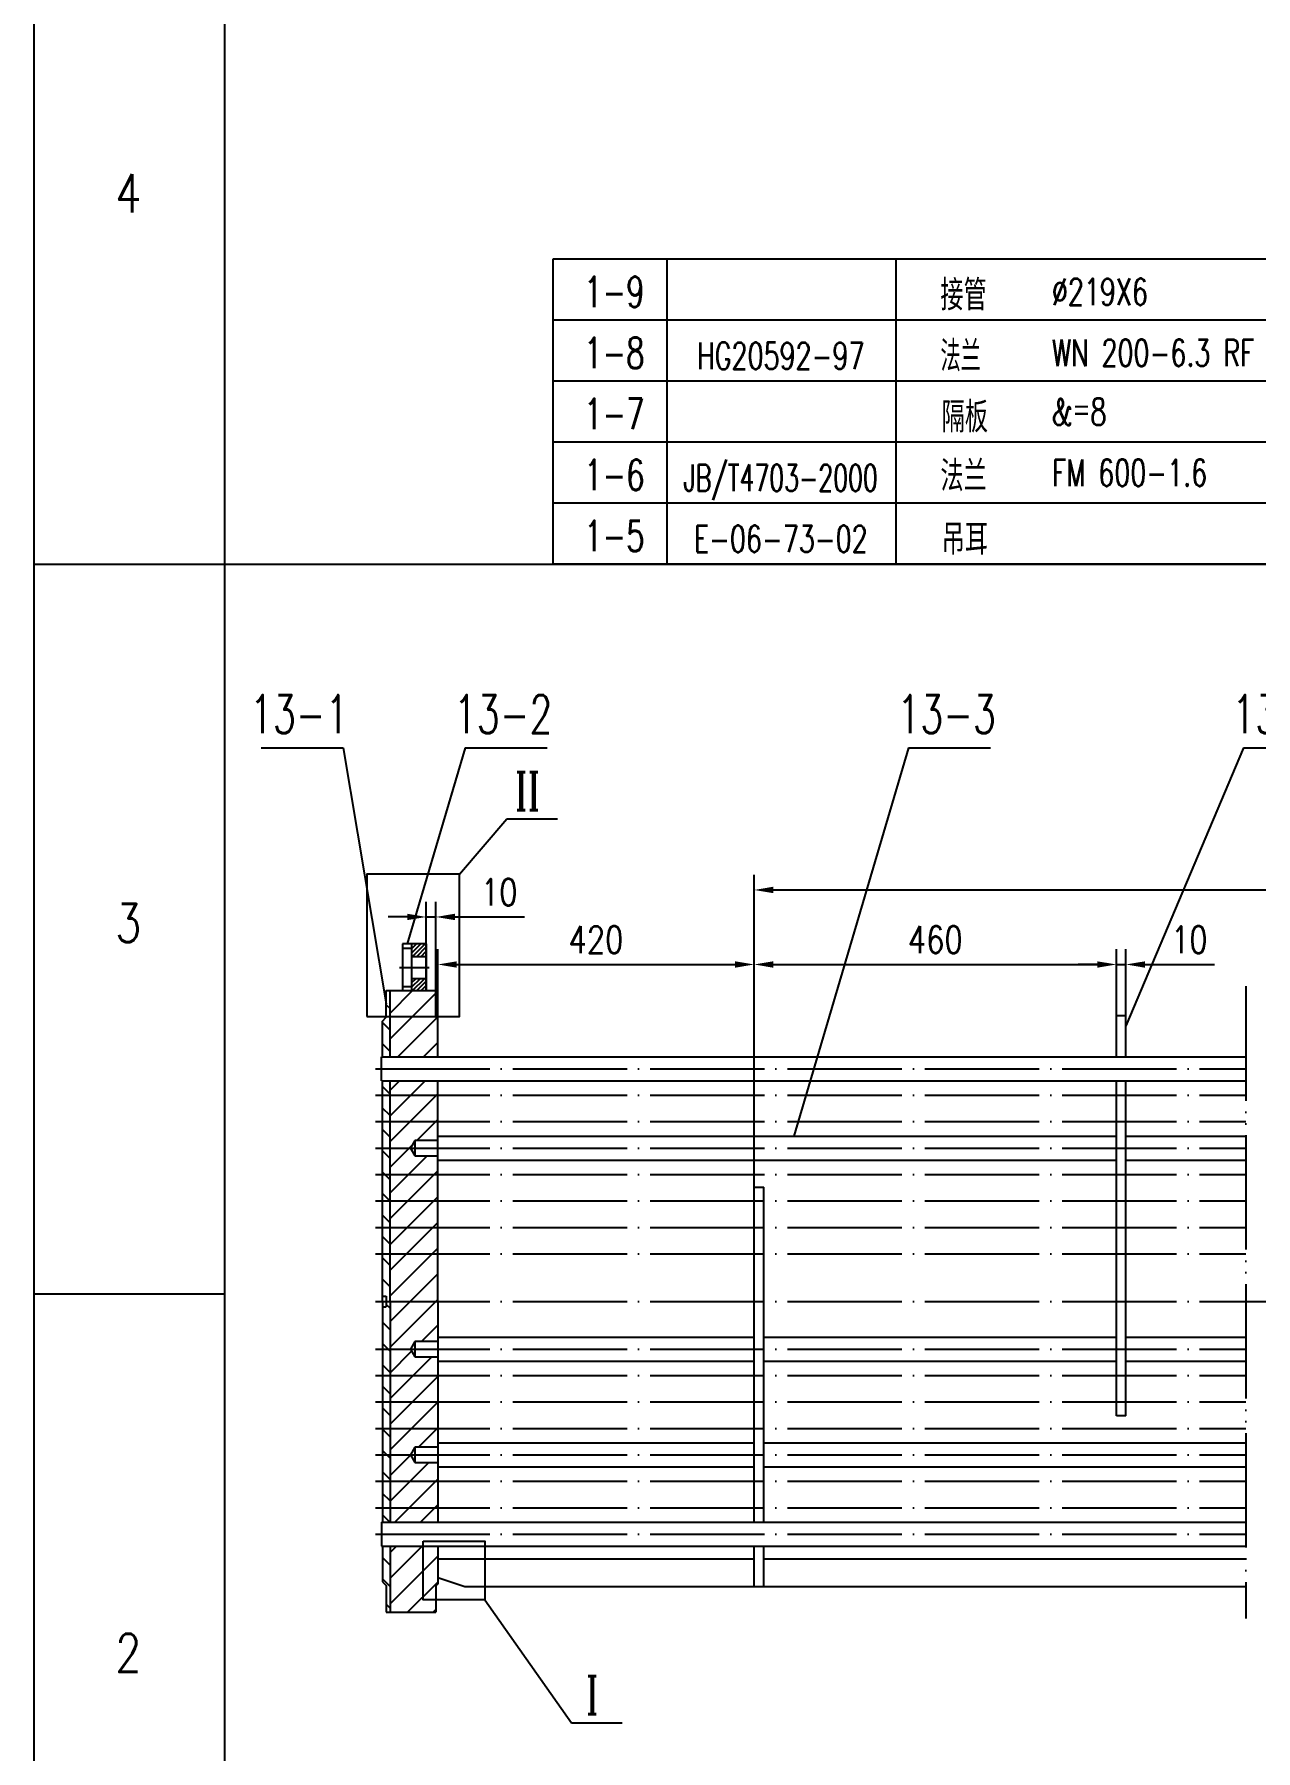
# Model space of a CAD drawing. Header units: millimetres. Extents: x 7948 to 14676, y -8556 to -3804.
# Drawn here: x 7948 to 9230, y -7425 to -5625 of the extents above; entities that cross this region are included whole.
import ezdxf
from ezdxf.enums import TextEntityAlignment as Align

# ---------------------------------------------------------------- set-up
doc = ezdxf.new("R2010")
doc.units = ezdxf.units.MM
doc.header["$LTSCALE"] = 80
for name, pattern in [('DASHDOT-L', [90, 80, -5, 0, -5]), ('DASHDOT-M', [36, 30, -3, 0, -3]), ('DIVIDE-M', [39, 30, -3, 0, -3, 0, -3])]:
    doc.linetypes.add(name, pattern=pattern)
for name, color, linetype in [('5剖面线层', 2, 'Continuous'), ('CDR_DWG1', 4, 'Continuous'), ('CDR_DWG2', 2, 'Continuous'), ('CDR_DWG3', 1, 'DASHDOT-M'), ('CDR_DWG4', 3, 'DIVIDE-M'), ('CDR_TEXT', 7, 'Continuous'), ('尺寸线', 7, 'Continuous'), ('尺寸线层', 7, 'Continuous'), ('标注线', 7, 'Continuous')]:
    doc.layers.add(name, color=color, linetype=linetype)
doc.styles.add('HZ', font='ROMANS.shx', dxfattribs={"width": 0.7, "height": 3, "bigfont": 'HZ.shx'})
doc.styles.add('ROMANC', font='romanc', dxfattribs={"bigfont": 'hz'})
doc.styles.add('TH_GBDIM', font='romans.shx', dxfattribs={"width": 0.8, "bigfont": 'gbcbig.shx'})
doc.dimstyles.new('TH_GBDIM', dxfattribs={"dimscale": 8, "dimtxt": 3.5, "dimasz": 2.5, "dimexe": 2, "dimexo": 0, "dimgap": 1.5, "dimtad": 1, "dimdec": 0, "dimzin": 0, "dimdsep": 46, "dimtxsty": 'TH_GBDIM', "dimcen": 2.5, "dimclrd": 256, "dimclre": 256, "dimclrt": 256, "dimadec": 0, "dimazin": 0, "dimtfac": 0.714286, "dimtdec": 0, "dimtmove": 0, "dimatfit": 3, "dimfxl": 0, "dimtzin": 0, "dimlwd": -1, "dimlwe": -1, "dimarcsym": 0})

# ---------------------------------------------------------------- blocks, each defined once
blk = doc.blocks.new('A$C1B375470')
for q in [(0, 10692), (0, 5346), (0, 5346), (0, 5346)]:
    blk.add_line((0, 0), q)
at = {"layer": 'CDR_DWG1', "color": 4}
blk.add_line((450, 180), (450, 10512), dxfattribs=at)
at = {"layer": 'CDR_DWG4', "linetype": 'Continuous'}
for p, q in [((0, 5346), (450, 5346)), ((0, 3624), (450, 3624))]:
    blk.add_line(p, q, dxfattribs=at)
at = {"layer": 'CDR_TEXT', "style": 'HZ', "width": 0.8}
for s, p in [('4', (222, 6176.2)), ('3', (222, 4454.2)), ('2', (222, 2732.2))]:
    blk.add_text(s, height=90, dxfattribs=at).set_placement(p, align=Align.CENTER)
blk = doc.blocks.new('A$C092B31A8')
at = {"layer": '尺寸线层', "xscale": 0.05555555555555555, "yscale": 0.05555555555555555, "zscale": 0.05555555555555555}
blk.add_blockref('A$C1B375470', (0, 0), dxfattribs=at)
blk = doc.blocks.new('*D274')
at = {"layer": 'Defpoints', "color": 0, "ltscale": 0.001}
for p in [(8703.7, -6600.1), (8371.7, -6669), (8703.7, -6833.5)]:
    blk.add_point(p, dxfattribs=at)
at = {"layer": '尺寸线', "ltscale": 0.001}
for p, q in [((8371.7, -6669), (8371.7, -6584.1)), ((8703.7, -6833.5), (8703.7, -6584.1)), ((8391.7, -6600.1), (8683.7, -6600.1))]:
    blk.add_line(p, q, dxfattribs=at)
for points in [[(8391.7, -6596.8), (8391.7, -6603.5), (8371.7, -6600.1)], [(8683.7, -6596.8), (8683.7, -6603.5), (8703.7, -6600.1)]]:
    blk.add_solid(points, dxfattribs=at)
at = {"layer": '尺寸线', "ltscale": 0.001, "insert": (8537.7, -6574.1), "char_height": 28, "attachment_point": 5, "style": 'TH_GBDIM'}
blk.add_mtext('420{}{}', dxfattribs=at)
blk = doc.blocks.new('*D276')
at = {"layer": 'Defpoints', "color": 0, "ltscale": 0.001}
for p in [(9083.7, -6600.1), (8703.7, -6625.1), (9083.7, -6653.5)]:
    blk.add_point(p, dxfattribs=at)
at = {"layer": '尺寸线', "ltscale": 0.001}
for p, q in [((8703.7, -6625.1), (8703.7, -6584.1)), ((9083.7, -6653.5), (9083.7, -6584.1)), ((8723.7, -6600.1), (9063.7, -6600.1))]:
    blk.add_line(p, q, dxfattribs=at)
for points in [[(8723.7, -6596.8), (8723.7, -6603.5), (8703.7, -6600.1)], [(9063.7, -6596.8), (9063.7, -6603.5), (9083.7, -6600.1)]]:
    blk.add_solid(points, dxfattribs=at)
at = {"layer": '尺寸线', "ltscale": 0.001, "insert": (8893.7, -6574.1), "char_height": 28, "attachment_point": 5, "style": 'TH_GBDIM'}
blk.add_mtext('460{}{}', dxfattribs=at)
blk = doc.blocks.new('*D277')
at = {"layer": 'Defpoints', "color": 0, "ltscale": 0.001}
for p in [(10033.7, -6522), (8703.7, -6833.5), (10033.7, -6833.5)]:
    blk.add_point(p, dxfattribs=at)
at = {"layer": '尺寸线', "ltscale": 0.001}
for p, q in [((8703.7, -6833.5), (8703.7, -6506)), ((10033.7, -6833.5), (10033.7, -6506)), ((8723.7, -6522), (10013.7, -6522))]:
    blk.add_line(p, q, dxfattribs=at)
for points in [[(8723.7, -6518.6), (8723.7, -6525.3), (8703.7, -6522)], [(10013.7, -6518.6), (10013.7, -6525.3), (10033.7, -6522)]]:
    blk.add_solid(points, dxfattribs=at)
at = {"layer": '尺寸线', "ltscale": 0.001, "insert": (9368.7, -6491.3), "char_height": 28, "attachment_point": 5, "style": 'TH_GBDIM'}
blk.add_mtext('(7X460=)3220{}{}', dxfattribs=at)
blk = doc.blocks.new('*D278')
at = {"layer": 'Defpoints', "color": 0, "ltscale": 0.001}
for p in [(9093.7, -6600.1), (9083.7, -6653.5), (9093.7, -6653.5)]:
    blk.add_point(p, dxfattribs=at)
at = {"layer": '尺寸线', "ltscale": 0.001}
for p, q in [((9083.7, -6653.5), (9083.7, -6584.1)), ((9093.7, -6653.5), (9093.7, -6584.1)), ((9063.7, -6600.1), (9043.7, -6600.1)), ((9083.7, -6600.1), (9093.7, -6600.1)), ((9113.7, -6600.1), (9186.7, -6600.1))]:
    blk.add_line(p, q, dxfattribs=at)
for points in [[(9063.7, -6596.8), (9063.7, -6603.5), (9083.7, -6600.1)], [(9113.7, -6596.8), (9113.7, -6603.5), (9093.7, -6600.1)]]:
    blk.add_solid(points, dxfattribs=at)
at = {"layer": '尺寸线', "ltscale": 0.001, "insert": (9160.2, -6574.1), "char_height": 28, "attachment_point": 5, "style": 'TH_GBDIM'}
blk.add_mtext('10', dxfattribs=at)
blk = doc.blocks.new('*D407')
at = {"layer": 'CDR_DWG2', "ltscale": 0.001}
for p, q in [((8339.7, -6550.3), (8319.7, -6550.3)), ((8359.7, -6627.5), (8359.7, -6534.3)), ((8359.7, -6550.3), (8369.7, -6550.3)), ((8369.7, -6627.5), (8369.7, -6534.3)), ((8389.7, -6550.3), (8462.7, -6550.3))]:
    blk.add_line(p, q, dxfattribs=at)
for points in [[(8339.7, -6546.9), (8339.7, -6553.6), (8359.7, -6550.3)], [(8389.7, -6546.9), (8389.7, -6553.6), (8369.7, -6550.3)]]:
    blk.add_solid(points, dxfattribs=at)
at = {"layer": 'Defpoints', "color": 0, "ltscale": 0.001}
for p in [(8369.7, -6550.3), (8359.7, -6627.5), (8369.7, -6627.5)]:
    blk.add_point(p, dxfattribs=at)
at = {"layer": 'CDR_DWG2', "ltscale": 0.001, "insert": (8436.2, -6524.3), "char_height": 28, "attachment_point": 5, "style": 'TH_GBDIM'}
blk.add_mtext('10', dxfattribs=at)

msp = doc.modelspace()

# ---------------------------------------------------------------- hatches: boundary and pattern name
at = {"layer": '5剖面线层', "ltscale": 0.001}
h = msp.add_hatch(dxfattribs=at)
h.set_pattern_fill('ANSI31', color=256, style=0)
h.set_pattern_definition([(45, (8279.1598, -2113.766), (-2.245064, 2.245064), [])])
h.paths.add_polyline_path([(8359.7, -6578.5), (8344.7, -6578.5), (8344.7, -6592), (8359.7, -6592)])
h.paths.add_polyline_path([(8359.7, -6615), (8344.7, -6615), (8344.7, -6627.5), (8359.7, -6627.5)])
h = msp.add_hatch(dxfattribs=at)
h.set_pattern_fill('ANSI31', color=256, scale=5, angle=90, style=0)
h.set_pattern_definition([(135, (8279.16, -2113.766), (-11.22532, -11.22532), [])])
h.paths.add_polyline_path([(8321.7, -6627.5), (8317.7, -6627.5), (8317.7, -6655.5), (8313.7, -6659.5), (8313.7, -6697), (8321.7, -6697)])
h.paths.add_polyline_path([(8321.7, -6737.2), (8313.7, -6737.2), (8313.7, -6764.9), (8321.7, -6764.9)])
h.paths.add_polyline_path([(8321.7, -6722), (8313.7, -6722), (8313.7, -6737.2), (8321.7, -6737.2)])
h.paths.add_polyline_path([(8321.7, -6764.9), (8313.7, -6764.9), (8313.7, -6792.7), (8321.7, -6792.7)])
h.paths.add_polyline_path([(8321.7, -6792.7), (8313.7, -6792.7), (8313.7, -6820.4), (8321.7, -6820.4)])
h.paths.add_polyline_path([(8321.7, -6820.4), (8313.7, -6820.4), (8313.7, -6848.1), (8321.7, -6848.1)])
h.paths.add_polyline_path([(8321.7, -6848.1), (8313.7, -6848.1), (8313.7, -6875.8), (8321.7, -6875.8)])
h.paths.add_polyline_path([(8321.7, -6875.8), (8313.7, -6875.8), (8313.7, -6903.5), (8321.7, -6903.5)])
h.paths.add_polyline_path([(8321.7, -6903.5), (8313.7, -6903.5), (8313.7, -6948), (8317.7, -6948), (8317.7, -6953.5), (8321.7, -6953.5)])
h.paths.add_polyline_path([(8321.7, -6953.5), (8317.7, -6953.5), (8317.7, -6959), (8313.7, -6959), (8313.7, -7003.5), (8321.7, -7003.5)])
h.paths.add_polyline_path([(8321.7, -7003.5), (8313.7, -7003.5), (8313.7, -7031.2), (8321.7, -7031.2)])
h.paths.add_polyline_path([(8321.7, -7031.2), (8313.7, -7031.2), (8313.7, -7058.9), (8321.7, -7058.9)])
h.paths.add_polyline_path([(8321.7, -7058.9), (8313.7, -7058.9), (8313.7, -7086.6), (8321.7, -7086.6)])
h.paths.add_polyline_path([(8321.7, -7086.6), (8313.7, -7086.6), (8313.7, -7114.4), (8321.7, -7114.4)])
h.paths.add_polyline_path([(8321.7, -7114.4), (8313.7, -7114.4), (8313.7, -7142.1), (8321.7, -7142.1)])
h.paths.add_polyline_path([(8321.7, -7142.1), (8313.7, -7142.1), (8313.7, -7169.8), (8321.7, -7169.8)])
h.paths.add_polyline_path([(8321.7, -7169.8), (8313.7, -7169.8), (8313.7, -7185), (8321.7, -7185)])
h.paths.add_polyline_path([(8321.7, -7210), (8313.7, -7210), (8313.7, -7247.5), (8317.7, -7251.5), (8317.7, -7279.5), (8321.7, -7279.5)])
h = msp.add_hatch(dxfattribs=at)
h.set_pattern_fill('ANSI31', color=256, scale=6, style=0)
h.set_pattern_definition([(45, (8279.16, -2113.766), (-13.470384, 13.470384), [])])
h.paths.add_polyline_path([(8369.7, -7251.5), (8371.7, -7249.5), (8371.7, -7210), (8321.7, -7210), (8321.7, -7279.5), (8369.7, -7279.5)])
h.paths.add_polyline_path([(8371.7, -7169.8), (8321.7, -7169.8), (8321.7, -7185), (8371.7, -7185)])
h.paths.add_polyline_path([(8371.7, -7142.1), (8321.7, -7142.1), (8321.7, -7169.8), (8371.7, -7169.8)])
h.paths.add_polyline_path([(8371.7, -7122.4), (8347.7, -7122.4), (8347.7, -7122.4), (8343.1, -7114.4), (8321.7, -7114.4), (8321.7, -7142.1), (8371.7, -7142.1)])
h.paths.add_polyline_path([(8371.7, -7086.6), (8321.7, -7086.6), (8321.7, -7114.4), (8343.1, -7114.4), (8347.7, -7106.4), (8371.7, -7106.4)])
h.paths.add_polyline_path([(8371.7, -7058.9), (8321.7, -7058.9), (8321.7, -7086.6), (8371.7, -7086.6)])
h.paths.add_polyline_path([(8371.7, -7031.2), (8321.7, -7031.2), (8321.7, -7058.9), (8371.7, -7058.9)])
h.paths.add_polyline_path([(8371.7, -7011.5), (8347.7, -7011.5), (8347.7, -7011.5), (8343.1, -7003.5), (8321.7, -7003.5), (8321.7, -7031.2), (8371.7, -7031.2)])
h.paths.add_polyline_path([(8371.7, -6953.5), (8321.7, -6953.5), (8321.7, -7003.5), (8343.1, -7003.5), (8347.7, -6995.5), (8371.7, -6995.5)])
h.paths.add_polyline_path([(8371.7, -6903.5), (8321.7, -6903.5), (8321.7, -6953.5), (8371.7, -6953.5)])
h.paths.add_polyline_path([(8371.7, -6875.8), (8321.7, -6875.8), (8321.7, -6903.5), (8371.7, -6903.5)])
h.paths.add_polyline_path([(8371.7, -6848.1), (8321.7, -6848.1), (8321.7, -6875.8), (8371.7, -6875.8)])
h.paths.add_polyline_path([(8371.7, -6820.4), (8321.7, -6820.4), (8321.7, -6848.1), (8371.7, -6848.1)])
h.paths.add_polyline_path([(8371.7, -6800.7), (8347.7, -6800.7), (8347.7, -6800.6), (8343.1, -6792.7), (8321.7, -6792.7), (8321.7, -6820.4), (8371.7, -6820.4)])
h.paths.add_polyline_path([(8371.7, -6764.9), (8321.7, -6764.9), (8321.7, -6792.7), (8343.1, -6792.7), (8347.7, -6784.7), (8371.7, -6784.7)])
h.paths.add_polyline_path([(8371.7, -6737.2), (8321.7, -6737.2), (8321.7, -6764.9), (8371.7, -6764.9)])
h.paths.add_polyline_path([(8371.7, -6722), (8321.7, -6722), (8321.7, -6737.2), (8371.7, -6737.2)])
h.paths.add_polyline_path([(8371.7, -6657.5), (8369.7, -6655.5), (8369.7, -6627.5), (8321.7, -6627.5), (8321.7, -6697), (8371.7, -6697)])

# ---------------------------------------------------------------- linework, layer by layer
at = {"layer": 'CDR_DWG1', "color": 4}
for p, q in [((8492.5, -5860.3), (8492.5, -6180.3)), ((9932.5, -5860.3), (8492.5, -5860.3))]:
    msp.add_line(p, q, dxfattribs=at)
at = {"layer": 'CDR_DWG1'}
for p, q in [((8359.7, -6578.5), (8334.7, -6578.5)), ((8334.7, -6578.5), (8334.7, -6627.5)), ((8344.7, -6583.5), (8334.7, -6583.5)), ((8344.7, -6627.5), (8344.7, -6578.5)), ((8359.7, -6578.5), (8359.7, -6627.5)), ((8359.7, -6581.5), (8359.7, -6627.5)), ((8359.7, -6583.5), (8359.7, -6627.5)), ((8359.7, -6592), (8344.7, -6592)), ((8344.7, -6623.5), (8334.7, -6623.5)), ((8359.7, -6615), (8344.7, -6615)), ((8317.7, -6655.5), (8317.7, -6627.5)), ((8317.7, -6627.5), (8369.7, -6627.5)), ((8321.7, -6697), (8321.7, -6627.5)), ((8369.7, -6655.5), (8369.7, -6627.5)), ((8313.7, -6659.5), (8317.7, -6655.5)), ((8313.7, -6697), (8313.7, -6659.5)), ((8371.7, -6657.5), (8369.7, -6655.5)), ((8371.7, -6697), (8371.7, -6657.5)), ((9083.7, -6697), (9083.7, -6653.5)), ((9083.7, -6653.5), (9093.7, -6653.5)), ((9093.7, -6697), (9093.7, -6653.5)), ((8312.7, -6697), (9219.6, -6697)), ((8312.7, -6722), (8312.7, -6697)), ((8312.7, -6722), (9219.6, -6722)), ((8313.7, -6953.5), (8313.7, -6722)), ((8321.7, -6953.5), (8321.7, -6722)), ((8371.7, -6953.5), (8371.7, -6722)), ((9083.7, -7073.5), (9083.7, -6722)), ((9093.7, -7073.5), (9093.7, -6722)), ((8347.7, -6784.7), (8343.1, -6792.7)), ((8347.7, -6784.7), (8347.7, -6800.7)), ((8371.7, -6784.7), (8347.7, -6784.7)), ((8371.7, -6780.2), (9083.7, -6780.2)), ((9093.7, -6780.2), (9219.6, -6780.2)), ((8343.1, -6792.7), (8347.7, -6800.6)), ((8347.7, -6800.7), (8371.7, -6800.7)), ((8371.7, -6805.2), (9083.7, -6805.2)), ((9093.7, -6805.2), (9219.6, -6805.2)), ((8703.7, -7185), (8703.7, -6833.5)), ((8703.7, -6833.5), (8713.7, -6833.5)), ((8713.7, -7185), (8713.7, -6833.5)), ((8313.7, -6948), (8317.7, -6948)), ((8313.7, -6953.5), (8313.7, -7185)), ((8313.7, -6959), (8317.7, -6959)), ((8317.7, -6948), (8317.7, -6959)), ((8321.7, -6953.5), (8321.7, -7185)), ((8371.7, -6953.5), (8371.7, -7185)), ((8347.7, -6995.5), (8343.1, -7003.5)), ((8347.7, -6995.5), (8347.7, -7011.5)), ((8371.7, -6995.5), (8347.7, -6995.5)), ((8371.7, -6991), (8703.7, -6991)), ((8713.7, -6991), (9083.7, -6991)), ((9093.7, -6991), (9219.6, -6991)), ((8343.1, -7003.5), (8347.7, -7011.5)), ((8347.7, -7011.5), (8371.7, -7011.5)), ((8371.7, -7016), (8703.7, -7016)), ((8713.7, -7016), (9083.7, -7016)), ((9093.7, -7016), (9219.6, -7016)), ((8347.7, -7106.4), (8343.1, -7114.4)), ((8347.7, -7106.4), (8347.7, -7122.4)), ((8371.7, -7106.4), (8347.7, -7106.4)), ((8371.7, -7101.9), (8703.7, -7101.9)), ((8713.7, -7101.9), (9219.6, -7101.9)), ((8343.1, -7114.4), (8347.7, -7122.4)), ((8347.7, -7122.4), (8371.7, -7122.4)), ((8371.7, -7126.9), (8703.7, -7126.9)), ((8713.7, -7126.9), (9219.6, -7126.9)), ((8312.7, -7185), (9219.6, -7185)), ((8312.7, -7185), (8312.7, -7210)), ((8312.7, -7210), (9219.6, -7210)), ((8313.7, -7210), (8313.7, -7247.5)), ((8321.7, -7210), (8321.7, -7279.5)), ((8371.7, -7210), (8371.7, -7249.5)), ((8703.7, -7252.3), (8703.7, -7210)), ((8713.7, -7252.3), (8713.7, -7210)), ((8371.7, -7223.5), (8703.7, -7223.5)), ((8713.7, -7223.5), (9219.6, -7223.5)), ((8313.7, -7247.5), (8317.7, -7251.5)), ((8317.7, -7251.5), (8317.7, -7279.5)), ((8371.7, -7249.5), (8369.7, -7251.5)), ((8369.7, -7251.5), (8369.7, -7279.5)), ((8371.7, -7242.9), (8400, -7252.3)), ((8400, -7252.3), (9219.6, -7252.3)), ((8317.7, -7279.5), (8369.7, -7279.5))]:
    msp.add_line(p, q, dxfattribs=at)
at = {"layer": 'CDR_DWG1', "ltscale": 0.03}
msp.add_line((9093.7, -7073.5), (9083.7, -7073.5), dxfattribs=at)
at = {"layer": 'CDR_DWG2', "ltscale": 0.001}
msp.add_line((8394.5, -6505.5), (8444.2, -6447.3), dxfattribs=at)
at = {"layer": 'CDR_DWG2'}
msp.add_line((8421.1, -7266.4), (8512.2, -7395.3), dxfattribs=at)
at = {"layer": 'CDR_DWG2', "ltscale": 0.001}
msp.add_lwpolyline([(8297.2, -6654.5), (8394.5, -6654.5), (8394.5, -6505.5), (8297.2, -6505.5)], close=True, dxfattribs=at)
at = {"layer": 'CDR_DWG2'}
msp.add_lwpolyline([(8356.6, -7204.9), (8421.1, -7204.9), (8421.1, -7266.4), (8356.6, -7266.4)], close=True, dxfattribs=at)
at = {"layer": 'CDR_DWG3', "linetype": 'DASHDOT-L', "ltscale": 0.01}
msp.add_line((8362.8, -6603.5), (8331.5, -6603.5), dxfattribs=at)
at = {"layer": 'CDR_DWG3', "ltscale": 0.05}
for p, q in [((8306.4, -6709.5), (9219.6, -6709.5)), ((8306.4, -6737.2), (9219.6, -6737.2)), ((8306.4, -6764.9), (9219.6, -6764.9)), ((8306.4, -6792.7), (9219.6, -6792.7)), ((8306.4, -6820.4), (9219.6, -6820.4)), ((8306.4, -6848.1), (9219.6, -6848.1)), ((8306.4, -6875.8), (9219.6, -6875.8)), ((8306.4, -6903.5), (9219.6, -6903.5)), ((8306.4, -6953.5), (10465.3, -6953.5)), ((8306.4, -7003.5), (9219.6, -7003.5)), ((8306.4, -7031.2), (9219.6, -7031.2)), ((8306.4, -7058.9), (9219.6, -7058.9)), ((8306.4, -7086.6), (9219.6, -7086.6)), ((8306.4, -7114.4), (9219.6, -7114.4)), ((8306.4, -7142.1), (9219.6, -7142.1)), ((8306.4, -7169.8), (9219.6, -7169.8)), ((8306.4, -7197.5), (9219.6, -7197.5))]:
    msp.add_line(p, q, dxfattribs=at)
at = {"layer": 'CDR_DWG4', "ltscale": 0.05}
msp.add_line((9219.6, -6623), (9219.6, -7285.9), dxfattribs=at)
at = {"layer": '尺寸线', "ltscale": 0.001}
for p, q in [((8272.6, -6372.8), (8317.7, -6641.5)), ((8400.6, -6372.8), (8339.8, -6578.5)), ((8865.7, -6372.8), (8745.3, -6780.2)), ((9217.2, -6372.8), (9093.7, -6664.4)), ((8444.2, -6447.3), (8497.2, -6447.3)), ((8512.2, -7395.3), (8565.2, -7395.3))]:
    msp.add_line(p, q, dxfattribs=at)
at = {"layer": '尺寸线层'}
for p, q in [((8612.5, -6180.3), (8612.5, -5860.3)), ((8852.5, -6180.3), (8852.5, -5860.3)), ((8186.5, -6372.8), (8272.6, -6372.8)), ((8400.6, -6372.8), (8486.7, -6372.8)), ((8865.7, -6372.8), (8951.8, -6372.8)), ((9217.2, -6372.8), (9303.3, -6372.8))]:
    msp.add_line(p, q, dxfattribs=at)
at = {"layer": '标注线'}
for p, q in [((9932.5, -5924.3), (8492.5, -5924.3)), ((9932.5, -5988.3), (8492.5, -5988.3)), ((9932.5, -6052.3), (8492.5, -6052.3)), ((9932.5, -6116.3), (8492.5, -6116.3)), ((8148.5, -6180.3), (14596.5, -6180.3)), ((9932.5, -6180.3), (8492.5, -6180.3))]:
    msp.add_line(p, q, dxfattribs=at)

# ---------------------------------------------------------------- block references
at = {"layer": '尺寸线层', "xscale": 8, "yscale": 8, "zscale": 8}
msp.add_blockref('A$C092B31A8', (7948.5, -8556.3), dxfattribs=at)

# ---------------------------------------------------------------- texts
at = {"layer": 'CDR_DWG1', "lineweight": 0, "style": 'HZ', "width": 0.7}
for s, p in [('13-1', (8174.8, -6357.6)), ('13-2', (8388.8, -6357.6)), ('13-3', (8854, -6357.6)), ('13-4', (9205.4, -6357.6))]:
    msp.add_text(s, height=40, dxfattribs=at).set_placement(p)
at = {"layer": 'CDR_DWG2', "style": 'ROMANC', "width": 0.7}
for s, p in [('II', (8465.9, -6438.4)), ('I', (8533.9, -7386.4))]:
    msp.add_text(s, height=40, dxfattribs=at).set_placement(p, align=Align.CENTER)
at = {"layer": 'CDR_TEXT', "style": 'HZ'}
for s, height, width, p in [('1-9', 32, 0.7, (8557, -5910.7)), ('1-8', 32, 0.7, (8557, -5974.7)), ('HG20592-97', 28, 0.7, (8731.6, -5975.8)), ('1-7', 32, 0.7, (8557, -6038.7)), ('1-6', 32, 0.7, (8557, -6102.7)), ('JB/T4703-2000', 28, 0.65, (8731.6, -6103.8)), ('1-5', 32, 0.7, (8557, -6166.7)), ('E-06-73-02', 28, 0.7, (8731.6, -6167.8))]:
    msp.add_text(s, height=height, dxfattribs=dict(at, width=width)).set_placement(p, align=Align.CENTER)
for s, height, width, p in [('接管', 32, 0.8, (8899.1, -5914.2)), ('%%C219X6', 28, 0.7, (9016, -5908.6)), ('法兰', 32, 0.7, (8899.1, -5978.2)), ('WN 200-6.3 RF', 28, 0.7, (9016, -5972.6)), ('隔板', 32, 0.8, (8900.4, -6042.2)), ('&＝8', 28, 0.7, (9016, -6034.4)), ('法兰', 32, 0.8, (8899.1, -6103.9)), ('FM 600-1.6', 28, 0.7, (9016, -6098.4)), ('吊耳', 32, 0.8, (8900.4, -6170.2))]:
    msp.add_text(s, height=height, dxfattribs=dict(at, width=width)).set_placement(p)

# ---------------------------------------------------------------- dimensions: what is measured, and where the dimension line sits
at = {"layer": 'CDR_DWG2', "ltscale": 0.001}
dim = msp.add_linear_dim(base=(8369.7, -6550.3), p1=(8359.7, -6627.5), p2=(8369.7, -6627.5), dimstyle='TH_GBDIM', dxfattribs=at)
dim.commit()
dim.dimension.update_dxf_attribs({"geometry": '*D407', "text_midpoint": (8436.2, -6524.3)})
at = {"layer": '尺寸线', "ltscale": 0.001}
for base, p1, p2, text, picture, middle in [((10033.7, -6522), (8703.7, -6833.5), (10033.7, -6833.5), '(7X460=)3220{}{}', '*D277', (9368.7, -6491.3)), ((8703.7, -6600.1), (8371.7, -6669), (8703.7, -6833.5), '420{}{}', '*D274', (8537.7, -6574.1)), ((9083.7, -6600.1), (8703.7, -6625.1), (9083.7, -6653.5), '460{}{}', '*D276', (8893.7, -6574.1))]:
    dim = msp.add_linear_dim(base=base, p1=p1, p2=p2, text=text, dimstyle='TH_GBDIM', override={"dimgap": 1.5, "dimtad": 1, "dimjust": 0, "dimdec": 0, "dimlfac": 1, "dimse1": 0, "dimse2": 0, "dimsd1": 0, "dimsd2": 0}, dxfattribs=at)
    dim.commit()
    dim.dimension.update_dxf_attribs({"geometry": picture, "text_midpoint": middle})
dim = msp.add_linear_dim(base=(9093.7, -6600.1), p1=(9083.7, -6653.5), p2=(9093.7, -6653.5), dimstyle='TH_GBDIM', dxfattribs=at)
dim.commit()
dim.dimension.update_dxf_attribs({"geometry": '*D278', "text_midpoint": (9160.2, -6574.1)})

doc.saveas('drawing.dxf')
